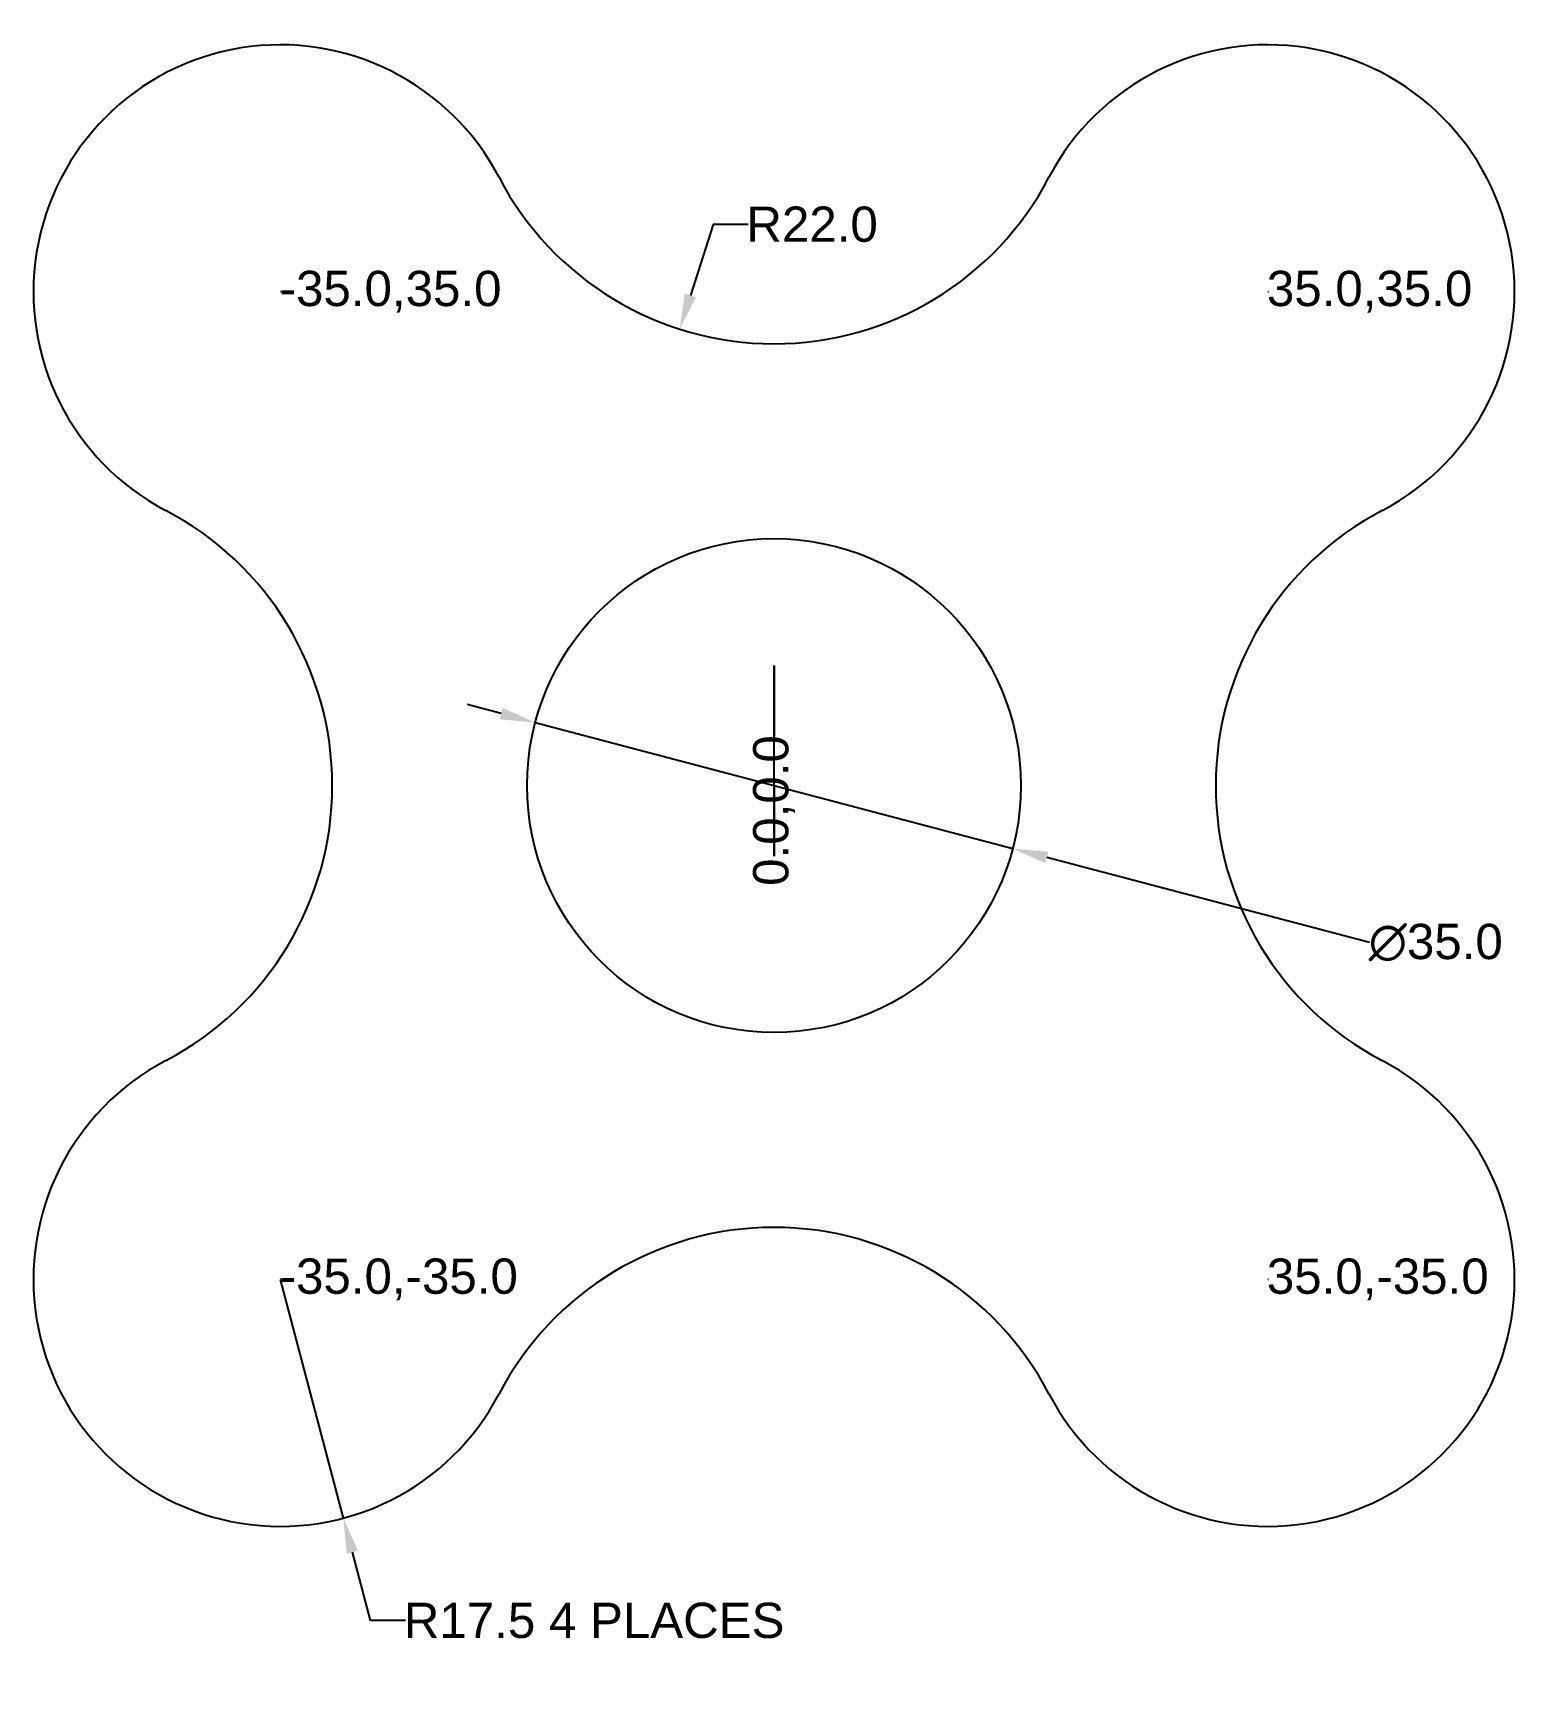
# Model space of a CAD drawing. Header units: millimetres. Extents: x -53 to 52, y -65 to 53.
import ezdxf

# ---------------------------------------------------------------- set-up
doc = ezdxf.new("R2010")
doc.units = ezdxf.units.MM
doc.header["$MEASUREMENT"] = 0
doc.styles.get("Standard").update_dxf_attribs({"font": 'arial.ttf'})
doc.dimstyles.new('Copy of Standard', dxfattribs={"dimtxt": 2.5, "dimasz": 2.5, "dimexe": 0.18, "dimexo": 0.0625, "dimgap": 0.09, "dimtad": 0, "dimtih": 1, "dimtoh": 1, "dimdec": 1, "dimzin": 0, "dimdsep": 46, "dimtxsty": 'Standard', "dimcen": 0, "dimadec": 0, "dimazin": 0, "dimtfac": 1, "dimtdec": 1, "dimtmove": 0, "dimatfit": 3, "dimfxl": 1, "dimtolj": 1, "dimtzin": 0, "dimarcsym": 0})

# ---------------------------------------------------------------- blocks, each defined once
blk = doc.blocks.new('*D2')
at = {"color": 0, "lineweight": -2, "transparency": 16777216}
for p, q in [((-35, -35), (-30.53, -51.92)), ((-28.61, -59.18), (-29.89, -54.34)), ((-26.11, -59.18), (-28.61, -59.18))]:
    blk.add_line(p, q, dxfattribs=at)
at = {"color": 0, "transparency": 16777216}
blk.add_solid([(-29.49, -54.23), (-30.29, -54.44), (-30.53, -51.92)], dxfattribs=at)
at = {"layer": 'Defpoints', "color": 0, "transparency": 16777216}
for p in [(-35, -35), (-30.53, -51.92)]:
    blk.add_point(p, dxfattribs=at)
at = {"color": 0, "transparency": 16777216, "insert": (-12.75, -59.18), "char_height": 2.5, "attachment_point": 5}
blk.add_mtext('\\A1;R17.5 4 PLACES', dxfattribs=at)
blk = doc.blocks.new('*D3')
at = {"color": 0, "lineweight": -2, "transparency": 16777216}
for p, q in [((-19.34, 5.1), (-21.76, 5.74)), ((-16.92, 4.46), (16.92, -4.46)), ((42.22, -11.13), (19.34, -5.1))]:
    blk.add_line(p, q, dxfattribs=at)
at = {"color": 0, "transparency": 16777216}
for points in [[(-19.23, 5.5), (-19.44, 4.7), (-16.92, 4.46)], [(19.44, -4.7), (19.23, -5.5), (16.92, -4.46)]]:
    blk.add_solid(points, dxfattribs=at)
at = {"layer": 'Defpoints', "color": 0, "transparency": 16777216}
for p in [(-16.92, 4.46), (16.92, -4.46)]:
    blk.add_point(p, dxfattribs=at)
at = {"color": 0, "transparency": 16777216, "insert": (46.91, -11.13), "char_height": 2.5, "attachment_point": 5}
blk.add_mtext('\\A1;∅35.0', dxfattribs=at)
blk = doc.blocks.new('*D4')
at = {"color": 0, "lineweight": -2, "transparency": 16777216}
for p, q in [((-4.32, 39.77), (-5.93, 34.73)), ((-1.82, 39.77), (-4.32, 39.77))]:
    blk.add_line(p, q, dxfattribs=at)
at = {"color": 0, "transparency": 16777216}
blk.add_solid([(-6.33, 34.86), (-5.53, 34.61), (-6.69, 32.35)], dxfattribs=at)
at = {"layer": 'Defpoints', "color": 0, "transparency": 16777216}
for p in [(0, 53.31), (-6.69, 32.35)]:
    blk.add_point(p, dxfattribs=at)
at = {"color": 0, "transparency": 16777216, "insert": (2.7, 39.77), "char_height": 2.5, "attachment_point": 5}
blk.add_mtext('\\A1;R22.0', dxfattribs=at)
blk = doc.blocks.new('*D5')
at = {"color": 0, "lineweight": -2, "transparency": 16777216}
for p, q in [((0, -5), (0, 8.5)), ((0, 8.5), (0, 3.5)), ((0, -0.06), (0, -5))]:
    blk.add_line(p, q, dxfattribs=at)
at = {"layer": 'Defpoints', "color": 0, "transparency": 16777216}
for p in [(0, 3.5), (0, 0), (0, 0)]:
    blk.add_point(p, dxfattribs=at)
at = {"color": 0, "transparency": 16777216, "insert": (0, -1.77), "char_height": 2.5, "attachment_point": 5, "rotation": 90}
blk.add_mtext('\\A1;0.0,0.0', dxfattribs=at)
blk = doc.blocks.new('*D6')
at = {"color": 0, "lineweight": -2, "transparency": 16777216}
blk.add_line((35.06, -35), (35, -35), dxfattribs=at)
at = {"layer": 'Defpoints', "color": 0, "transparency": 16777216}
for p in [(0, 0), (35, -35), (35, -35)]:
    blk.add_point(p, dxfattribs=at)
at = {"color": 0, "transparency": 16777216, "insert": (42.8, -35), "char_height": 2.5, "attachment_point": 5}
blk.add_mtext('\\A1;35.0,-35.0', dxfattribs=at)
blk = doc.blocks.new('*D7')
at = {"color": 0, "lineweight": -2, "transparency": 16777216}
blk.add_line((-34.94, -35), (-35, -35), dxfattribs=at)
at = {"layer": 'Defpoints', "color": 0, "transparency": 16777216}
for p in [(0, 0), (-35, -35), (-35, -35)]:
    blk.add_point(p, dxfattribs=at)
at = {"color": 0, "transparency": 16777216, "insert": (-26.6, -35), "char_height": 2.5, "attachment_point": 5}
blk.add_mtext('\\A1;-35.0,-35.0', dxfattribs=at)
blk = doc.blocks.new('*D8')
at = {"color": 0, "lineweight": -2, "transparency": 16777216}
blk.add_line((-34.94, 35), (-34.99, 35), dxfattribs=at)
at = {"layer": 'Defpoints', "color": 0, "transparency": 16777216}
for p in [(-35, 35), (-34.99, 35), (0, 0)]:
    blk.add_point(p, dxfattribs=at)
at = {"color": 0, "transparency": 16777216, "insert": (-27.18, 35), "char_height": 2.5, "attachment_point": 5}
blk.add_mtext('\\A1;-35.0,35.0', dxfattribs=at)
blk = doc.blocks.new('*D9')
at = {"color": 0, "lineweight": -2, "transparency": 16777216}
blk.add_line((35.06, 35), (35, 35), dxfattribs=at)
at = {"layer": 'Defpoints', "color": 0, "transparency": 16777216}
for p in [(35, 35), (35, 35), (0, 0)]:
    blk.add_point(p, dxfattribs=at)
at = {"color": 0, "transparency": 16777216, "insert": (42.22, 35), "char_height": 2.5, "attachment_point": 5}
blk.add_mtext('\\A1;35.0,35.0', dxfattribs=at)

msp = doc.modelspace()

# ---------------------------------------------------------------- linework, layer by layer
msp.add_circle((0, 0), 17.5)
for centre, radius, start, end in [((-35, 35), 17.5, 27.6158, 242.3842), ((35, 35), 17.5, 297.6158, 152.3842), ((0, 53.31), 22, 207.6158, 332.3842), ((-53.31, 0), 22, 297.6158, 62.3842), ((53.31, 0), 22, 117.6158, 242.3842), ((-35, -35), 17.5, 117.6158, 332.3842), ((35, -35), 17.5, 207.6158, 62.3842), ((0, -53.31), 22, 27.6158, 152.3842)]:
    msp.add_arc(centre, radius, start, end)

# ---------------------------------------------------------------- dimensions: what is measured, and where the dimension line sits
dim = msp.add_radius_dim(center=(0, 53.31), mpoint=(-6.69, 32.35), dimstyle='Copy of Standard')
dim.commit()
dim.dimension.update_dxf_attribs({"geometry": '*D4', "text_midpoint": (2.7, 39.77), "dimtype": 164})
for feature_location, offset, dtype, text, picture, middle in [((-35, 35), (0.01, 0), 0, '-35.0,<>', '*D8', (-27.18, 35)), ((35, 35), (0, 0), 0, '<>,35.0', '*D9', (42.22, 35)), ((0, 0), (0, 3.50165231), 1, '0.0,<>', '*D5', (0, -1.77252231)), ((-35, -35), (0, 0), 0, '-35.0,-<>', '*D7', (-26.6, -35)), ((35, -35), (0, 0), 0, '35.0,-<>', '*D6', (42.8, -35))]:
    dim = msp.add_ordinate_dim(feature_location=feature_location, offset=offset, dtype=dtype, origin=(0, 0), text=text, dimstyle='Copy of Standard')
    dim.commit()
    dim.dimension.update_dxf_attribs({"geometry": picture, "text_midpoint": middle})
dim = msp.add_diameter_dim_2p(p1=(-16.92, 4.46), p2=(16.92, -4.46), dimstyle='Copy of Standard')
dim.commit()
dim.dimension.update_dxf_attribs({"geometry": '*D3', "text_midpoint": (42.22, -11.13), "dimtype": 163})
dim = msp.add_radius_dim(center=(-35, -35), mpoint=(-30.53, -51.92), text='<> 4 PLACES', dimstyle='Copy of Standard')
dim.commit()
dim.dimension.update_dxf_attribs({"geometry": '*D2', "text_midpoint": (-12.75, -59.18), "dimtype": 164})

doc.saveas('drawing.dxf')
